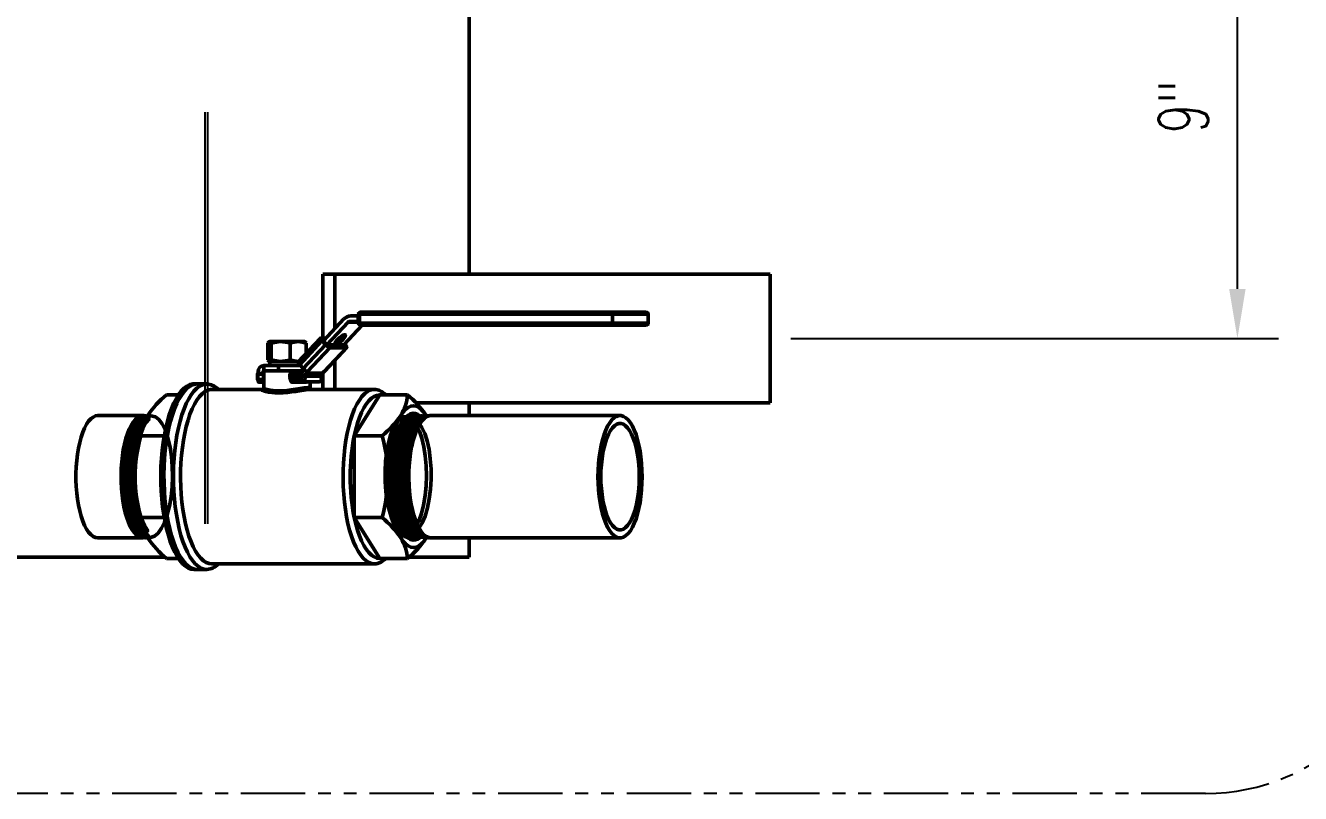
# Model space of a CAD drawing. Header units: inches. Extents: x 0 to 1408, y 0 to 1088.
# Drawn here: x 285.4 to 384.5, y 246.3 to 306 of the extents above; entities that cross this region are included whole.
import ezdxf

# ---------------------------------------------------------------- set-up
doc = ezdxf.new("R2010")
doc.units = ezdxf.units.IN
doc.header["$LTSCALE"] = 32
doc.header["$MEASUREMENT"] = 0
for name, pattern in [('CENTER2', [1.125, 0.75, -0.125, 0.125, -0.125]), ('HIDDEN', [0.375, 0.25, -0.125]), ('PHANTOM2', [1.25, 0.625, -0.125, 0.125, -0.125, 0.125, -0.125])]:
    doc.linetypes.add(name, pattern=pattern)
for name, color, linetype, lineweight in [('AM_0', 7, 'Continuous', 50), ('AM_3', 6, 'HIDDEN', 25), ('Equipment-AM_0', 7, 'Continuous', 50), ('Equipment-AM_5', 92, 'Continuous', 25), ('Layout-AM_11', 92, 'PHANTOM2', 25)]:
    doc.layers.add(name, color=color, linetype=linetype, lineweight=lineweight)
doc.styles.get("Standard").update_dxf_attribs({"font": 'ROMANS.SHX', "width": 0.7})
doc.dimstyles.new('VALMET_ANSI$0', dxfattribs={"dimscale": 48, "dimtxt": 0.12, "dimasz": 0.12, "dimexe": 0.1, "dimexo": 0.05, "dimgap": 0.06, "dimtad": 1, "dimtoh": 1, "dimdec": 5, "dimzin": 7, "dimdsep": 46, "dimlunit": 4, "dimtxsty": 'Standard', "dimcen": 0, "dimclrd": 256, "dimclre": 256, "dimclrt": 140, "dimadec": 0, "dimazin": 2, "dimtp": 0.1, "dimtm": 0.1, "dimtfac": 0.71, "dimtdec": 5, "dimtofl": 0, "dimtmove": 0, "dimatfit": 3, "dimfxl": 1, "dimfrac": 2, "dimtolj": 1, "dimtzin": 7, "dimlwd": -1, "dimlwe": -1, "dimarcsym": 1})

# ---------------------------------------------------------------- blocks, each defined once
blk = doc.blocks.new('A$Cd7a11768')
at = {"layer": 'AM_3'}
for p, q in [((5.076, 0.644), (5.076, 16.644)), ((5.131, 0.644), (5.131, 16.644))]:
    blk.add_line(p, q, dxfattribs=at)
blk = doc.blocks.new('*D46')
at = {"layer": 'Defpoints', "color": 0, "transparency": 16777216}
for p in [(343.287, 317.715), (379.607, 317.715), (343.287, 281.715)]:
    blk.add_point(p, dxfattribs=at)
at = {"layer": 'Equipment-AM_5', "linetype": 'ByBlock', "transparency": 16777216}
for p, q in [((344.887, 317.715), (382.807, 317.715)), ((379.607, 285.555), (379.607, 313.875)), ((344.887, 281.715), (382.807, 281.715))]:
    blk.add_line(p, q, dxfattribs=at)
at = {"layer": 'Equipment-AM_5', "transparency": 16777216}
for points in [[(378.967, 313.875), (380.247, 313.875), (379.607, 317.715)], [(378.967, 285.555), (380.247, 285.555), (379.607, 281.715)]]:
    blk.add_solid(points, dxfattribs=at)
at = {"layer": 'Equipment-AM_5', "color": 140, "transparency": 16777216, "insert": (375.402, 299.715), "char_height": 3.84, "attachment_point": 5, "rotation": 90}
blk.add_mtext('\\A1;9"', dxfattribs=at)

msp = doc.modelspace()

# ---------------------------------------------------------------- linework, layer by layer
at = {"layer": 'AM_0'}
for p, q in [((319.865094, 312.715164), (319.865094, 286.715164)), ((308.49188, 281.737776), (308.49188, 286.715164)), ((308.49188, 286.715164), (309.424573, 286.715164)), ((309.424573, 282.453492), (309.424573, 286.715164)), ((309.424573, 286.715164), (343.286738, 286.715164)), ((311.252317, 283.586414), (311.252317, 282.906414)), ((311.35461, 283.586414), (311.252317, 283.586414)), ((331.017662, 283.586414), (311.35461, 283.586414)), ((311.35461, 283.586414), (311.35461, 282.906414)), ((311.412317, 283.746414), (331.075369, 283.746414)), ((331.017662, 282.906414), (331.017662, 283.586414)), ((333.793428, 283.586414), (331.017662, 283.586414)), ((331.075369, 283.746414), (333.633428, 283.746414)), ((333.793428, 282.906414), (333.793428, 283.586414)), ((310.140702, 283.221299), (308.545986, 281.511502)), ((308.821926, 281.215649), (310.466252, 282.978635)), ((310.120338, 281.215649), (311.548072, 282.746414)), ((311.252317, 282.978635), (310.466252, 282.978635)), ((310.598155, 283.037214), (311.252317, 283.037214)), ((311.252317, 283.455614), (310.668314, 283.455614)), ((311.35461, 282.906414), (311.252317, 282.906414)), ((311.35461, 282.906414), (331.017662, 282.906414)), ((331.075369, 282.746414), (311.412317, 282.746414)), ((331.017662, 282.906414), (333.793428, 282.906414)), ((333.633428, 282.746414), (331.075369, 282.746414)), ((308.311973, 281.729764), (306.585922, 279.879154)), ((308.334941, 281.737776), (308.75703, 281.737776)), ((304.230697, 281.341015), (304.230697, 280.046813)), ((304.353038, 281.463914), (305.216343, 281.463914)), ((304.475379, 281.341015), (304.475379, 280.046813)), ((305.216343, 281.463914), (306.575929, 281.463914)), ((305.957306, 281.341015), (305.957306, 280.046813)), ((306.575929, 281.463914), (307.088237, 281.463914)), ((308.430571, 281.511502), (306.70452, 279.660893)), ((306.98046, 279.365039), (308.706512, 281.215649)), ((307.194551, 281.341015), (307.194551, 280.531705)), ((309.032971, 280.989375), (307.306919, 279.138765)), ((308.430571, 281.511502), (308.706512, 281.215649)), ((308.545986, 281.511502), (308.821926, 281.215649)), ((308.60533, 279.138765), (310.331382, 280.989375)), ((308.628298, 279.146777), (310.35435, 280.997387)), ((308.821926, 281.215649), (310.120338, 281.215649)), ((309.032971, 280.989375), (310.331382, 280.989375)), ((310.235752, 281.215649), (310.178045, 281.27752)), ((303.912624, 279.602314), (303.912624, 279.183914)), ((305.063419, 279.602314), (303.912624, 279.602314)), ((304.353038, 279.923914), (305.216343, 279.923914)), ((304.374624, 279.923914), (304.374624, 279.602314)), ((305.063419, 279.183914), (305.063419, 279.602314)), ((306.688031, 279.602314), (305.063419, 279.602314)), ((305.216343, 279.923914), (306.575929, 279.923914)), ((306.575929, 279.923914), (306.627669, 279.923914)), ((306.98046, 279.365039), (306.70452, 279.660893)), ((309.424573, 277.749965), (309.424573, 280.000514)), ((303.415786, 278.943914), (303.415786, 278.523914)), ((303.415786, 278.943914), (303.4351, 278.943914)), ((303.898026, 278.943914), (303.4351, 278.943914)), ((303.4351, 278.943914), (303.4351, 278.523914)), ((303.455786, 278.983914), (303.885823, 278.983914)), ((303.458864, 278.983914), (303.458864, 279.102314)), ((303.849103, 278.983914), (303.849103, 279.183914)), ((303.912624, 279.183914), (303.849103, 279.183914)), ((303.898026, 278.523914), (303.898026, 278.943914)), ((303.898026, 278.943914), (303.912624, 278.943914)), ((303.912624, 279.183914), (303.912624, 277.869733)), ((303.912624, 279.183914), (305.063419, 279.183914)), ((305.063419, 279.183914), (306.617873, 279.183914)), ((305.935713, 278.943914), (305.935713, 278.680482)), ((305.935713, 278.943914), (305.961286, 278.943914)), ((305.961286, 278.680482), (305.935713, 278.680482)), ((305.938085, 278.666911), (306.045049, 278.370343)), ((306.632825, 278.943914), (305.961286, 278.943914)), ((305.961286, 278.943914), (305.961286, 278.680482)), ((305.961286, 278.680482), (306.632825, 278.680482)), ((306.637051, 278.652198), (305.965511, 278.652198)), ((305.965511, 278.652198), (306.072475, 278.35563)), ((305.975713, 278.983914), (306.647252, 278.983914)), ((306.125982, 279.023914), (306.855806, 279.023914)), ((306.939927, 279.183914), (306.617873, 279.183914)), ((306.632825, 278.943914), (306.68456, 278.943914)), ((306.632825, 278.680482), (306.632825, 278.943914)), ((306.68456, 278.680482), (306.632825, 278.680482)), ((306.744014, 278.35563), (306.637051, 278.652198)), ((306.647252, 278.983914), (306.841275, 278.983914)), ((306.68456, 278.943914), (306.68456, 278.680482)), ((306.828984, 278.943914), (306.68456, 278.943914)), ((306.68456, 278.680482), (306.791523, 278.383914)), ((306.797826, 278.713668), (306.797946, 278.743914)), ((306.797946, 278.743914), (307.095875, 278.743914)), ((307.040211, 279.305358), (307.015956, 279.279354)), ((307.095875, 278.743914), (307.095875, 278.779942)), ((308.394286, 278.779942), (307.095875, 278.779942)), ((307.183292, 279.006217), (307.306919, 279.138765)), ((307.183292, 279.006217), (308.481703, 279.006217)), ((308.394286, 278.743914), (308.394286, 278.779942)), ((308.481703, 279.006217), (308.60533, 279.138765)), ((308.49188, 277.749965), (308.49188, 279.017127)), ((298.746836, 278.183914), (298.503525, 278.183914)), ((299.484232, 278.175914), (298.746836, 278.175914)), ((303.88696, 277.749965), (299.881511, 277.749965)), ((303.4351, 278.523914), (303.415786, 278.523914)), ((303.4351, 278.523914), (303.898026, 278.523914)), ((303.885823, 278.483914), (303.455786, 278.483914)), ((303.912624, 278.302314), (303.545424, 278.302314)), ((303.912624, 278.523914), (303.898026, 278.523914)), ((306.034704, 278.383914), (306.034704, 278.399023)), ((306.040154, 278.383914), (306.034704, 278.383914)), ((306.072475, 278.35563), (306.744014, 278.35563)), ((306.754215, 278.343914), (306.082676, 278.343914)), ((307.129131, 278.303914), (306.125982, 278.303914)), ((306.941681, 278.343914), (306.754215, 278.343914)), ((306.791523, 278.383914), (306.878796, 278.383914)), ((307.240143, 278.343914), (306.941681, 278.343914)), ((307.222643, 278.315153), (307.129131, 278.303914)), ((307.240143, 278.343914), (308.250018, 278.343914)), ((307.507827, 278.303914), (307.48893, 278.315153)), ((307.512624, 278.303914), (307.507827, 278.303914)), ((307.512624, 277.87051), (307.512624, 278.303914)), ((312.516983, 277.749965), (307.540704, 277.749965)), ((296.340211, 277.316017), (297.26579, 277.316017)), ((312.921724, 277.316017), (310.93804, 274.14059)), ((312.921724, 277.316017), (315.085038, 277.316017)), ((343.286738, 276.715164), (315.727459, 276.715164)), ((319.865094, 276.715164), (319.865094, 275.715164)), ((294.525152, 275.715164), (291.011508, 275.715164)), ((294.600569, 275.71299), (294.554552, 275.714527)), ((315.280566, 275.607938), (315.527954, 275.660274)), ((315.572856, 275.671199), (315.527428, 275.669683)), ((315.897606, 275.682041), (315.851536, 275.680503)), ((316.153093, 275.690098), (316.176319, 275.68591)), ((316.221704, 275.692861), (316.176284, 275.691344)), ((316.297226, 275.659423), (316.501072, 275.686356)), ((316.443245, 275.572548), (316.712183, 275.692994)), ((316.545838, 275.703682), (316.500347, 275.702163)), ((316.58788, 275.635617), (316.71931, 275.682738)), ((316.870477, 275.714519), (316.824715, 275.712992)), ((331.606063, 275.715164), (316.900097, 275.715164)), ((294.591228, 275.143838), (294.553404, 275.049247)), ((293.450741, 274.556041), (293.43781, 274.523715)), ((293.762117, 274.582923), (293.667622, 274.373953)), ((294.356527, 274.14059), (296.165366, 274.14059)), ((310.93804, 274.14059), (310.93804, 267.789737)), ((310.93804, 274.14059), (313.101354, 274.14059)), ((315.437805, 274.544545), (315.403822, 274.459595)), ((315.49629, 273.709715), (315.410158, 273.3119)), ((315.410158, 273.3119), (315.403707, 273.277947)), ((294.356527, 267.789737), (296.165366, 267.789737)), ((310.93804, 267.789737), (313.101354, 267.789737)), ((310.93804, 267.789737), (312.921724, 264.614311)), ((293.453065, 267.588477), (293.482942, 267.513787)), ((294.553404, 266.881081), (294.590891, 266.787331)), ((315.447454, 267.57385), (315.473658, 267.508346)), ((291.011508, 266.215164), (294.525152, 266.215164)), ((294.718294, 266.221268), (294.763838, 266.222788)), ((315.363807, 266.266108), (315.409696, 266.264576)), ((315.688917, 266.270617), (315.469659, 266.299636)), ((315.688201, 266.255278), (315.733798, 266.253756)), ((316.012876, 266.250646), (315.984297, 266.246026)), ((316.012831, 266.24444), (316.058041, 266.242931)), ((316.336841, 266.233623), (316.382424, 266.232102)), ((316.661995, 266.231596), (316.393098, 266.287287)), ((316.535056, 266.202024), (316.568258, 266.256371)), ((316.564647, 266.28635), (316.722585, 266.240731)), ((316.661495, 266.222785), (316.707022, 266.221265)), ((316.900097, 266.215164), (331.606063, 266.215164)), ((319.865094, 266.215164), (319.865094, 264.715164)), ((296.228164, 264.715164), (280.191414, 264.715164)), ((319.865094, 264.715164), (315.191801, 264.715164)), ((296.340211, 264.614311), (297.26579, 264.614311)), ((298.503525, 263.746414), (298.746836, 263.746414)), ((298.746836, 263.754414), (299.484232, 263.754414)), ((299.881511, 264.180362), (312.516983, 264.180362)), ((312.921724, 264.614311), (315.085038, 264.614311))]:
    msp.add_line(p, q, dxfattribs=at)
at = {"layer": 'AM_0', "linetype": 'CENTER2'}
msp.add_line((343.286738, 286.715164), (343.286738, 276.715164), dxfattribs=at)
at = {"layer": 'AM_0', "flags": 128}
for points in [[(311.35461, 283.586414), (311.355719, 283.617628), (311.359003, 283.647643), (311.364335, 283.675305), (311.371512, 283.699551), (311.380257, 283.719449), (311.390233, 283.734235), (311.401059, 283.74334), (311.412317, 283.746414)], [(331.075369, 283.746414), (331.064111, 283.74334), (331.053286, 283.734235), (331.043309, 283.719449), (331.034564, 283.699551), (331.027387, 283.675305), (331.022055, 283.647643), (331.018771, 283.617628), (331.017662, 283.586414)], [(311.35461, 282.906414), (311.355719, 282.875199), (311.359003, 282.845185), (311.364335, 282.817523), (311.371512, 282.793277), (311.380257, 282.773379), (311.390233, 282.758593), (311.401059, 282.749488), (311.412317, 282.746414)], [(331.017662, 282.906414), (331.018771, 282.875199), (331.022055, 282.845185), (331.027387, 282.817523), (331.034564, 282.793277), (331.043309, 282.773379), (331.053286, 282.758593), (331.064111, 282.749488), (331.075369, 282.746414)], [(308.334941, 281.737776), (308.31648, 281.733429), (308.306839, 281.720552), (308.306388, 281.699642), (308.315144, 281.671502), (308.332772, 281.637213), (308.358593, 281.598094), (308.391616, 281.555646), (308.430571, 281.511502)], [(309.471132, 281.215649), (309.42605, 281.236874), (309.425447, 281.29825), (309.469389, 281.393126), (309.553113, 281.51122), (309.667546, 281.639735), (309.800289, 281.764745), (309.936956, 281.872702), (310.062737, 281.951908), (310.164002, 281.99378), (310.229778, 281.99378), (310.252936, 281.951908), (310.230967, 281.872702), (310.166252, 281.764745), (310.065803, 281.639735), (309.940506, 281.51122), (309.803939, 281.393126), (309.6709, 281.29825), (309.555807, 281.236874), (309.471132, 281.215649)], [(304.353038, 281.463914), (304.344338, 281.463245), (304.287428, 281.426705), (304.230697, 281.341015)], [(304.475379, 281.341015), (304.415441, 281.430182), (304.353038, 281.463914)], [(305.216343, 281.463914), (305.014697, 281.454168), (304.475379, 281.341015)], [(305.957306, 281.341015), (305.770067, 281.393124), (305.216343, 281.463914)], [(307.194551, 281.341015), (306.89147, 281.430182), (306.575929, 281.463914)], [(307.07221, 281.463914), (307.08091, 281.463245), (307.13782, 281.426705), (307.194551, 281.341015)], [(310.331382, 280.989375), (310.349843, 280.993722), (310.359484, 281.006599), (310.359935, 281.027509), (310.351179, 281.055649), (310.333551, 281.089938), (310.30773, 281.129057), (310.274707, 281.171505), (310.235752, 281.215649)], [(304.230697, 280.046813), (304.290636, 279.957646), (304.353038, 279.923914)], [(304.353038, 279.923914), (304.361738, 279.924583), (304.418648, 279.961123), (304.475379, 280.046813)], [(304.475379, 280.046813), (305.014697, 279.93366), (305.216343, 279.923914)], [(305.216343, 279.923914), (305.770067, 279.994703), (305.957306, 280.046813)], [(305.957306, 280.046813), (306.260387, 279.957646), (306.575929, 279.923914)], [(306.575929, 279.923914), (306.619919, 279.924583), (306.629418, 279.925789)], [(306.70452, 279.660893), (306.665565, 279.705036), (306.632542, 279.747484), (306.60672, 279.786604), (306.589093, 279.820893), (306.580336, 279.849033), (306.580787, 279.869943), (306.585922, 279.879154)], [(303.455786, 278.983914), (303.45175, 278.983145), (303.44787, 278.980869), (303.444293, 278.977173), (303.441159, 278.972198), (303.438586, 278.966137), (303.436674, 278.959221), (303.435497, 278.951718), (303.4351, 278.943914)], [(305.961286, 278.943914), (305.961563, 278.951718), (305.962384, 278.959221), (305.963717, 278.966137), (305.965511, 278.972198), (305.967698, 278.977173), (305.970192, 278.980869), (305.972898, 278.983145), (305.975713, 278.983914)], [(306.632825, 278.943914), (306.633102, 278.951718), (306.633923, 278.959221), (306.635257, 278.966137), (306.637051, 278.972198), (306.639237, 278.977173), (306.641731, 278.980869), (306.644438, 278.983145), (306.647252, 278.983914)], [(306.941681, 278.343914), (306.914875, 278.350879), (306.889003, 278.371532), (306.864966, 278.405153), (306.8436, 278.450573), (306.82565, 278.506208), (306.811741, 278.570121), (306.802357, 278.640087), (306.797826, 278.713668)], [(307.095875, 278.743914), (307.098647, 278.665878), (307.106856, 278.590841), (307.120188, 278.521686), (307.13813, 278.461071), (307.159992, 278.411326), (307.184934, 278.374362), (307.211997, 278.3516), (307.240143, 278.343914)], [(308.250018, 278.343914), (308.278163, 278.3516), (308.305227, 278.374362), (308.330169, 278.411326), (308.352031, 278.461071), (308.369972, 278.521686), (308.383304, 278.590841), (308.391514, 278.665878), (308.394286, 278.743914)], [(308.628298, 279.146777), (308.623791, 279.143113), (308.60533, 279.138765)], [(298.503525, 263.746414), (298.27342, 263.774662), (298.045115, 263.859186), (297.820399, 263.999323), (297.601029, 264.193978), (297.388722, 264.441627), (297.18514, 264.740331), (296.991876, 265.087752), (296.810442, 265.481173), (296.64226, 265.917513), (296.488644, 266.393358), (296.350798, 266.904983), (296.229799, 267.448385), (296.126596, 268.01931), (296.041995, 268.613291), (295.976659, 269.225678), (295.931099, 269.851679), (295.905672, 270.486395), (295.900577, 271.124858), (295.915853, 271.762071), (295.951381, 272.393047), (296.006883, 273.012847), (296.081925, 273.616622), (296.175919, 274.199646), (296.28813, 274.757355), (296.417679, 275.285386), (296.563553, 275.779605), (296.72461, 276.236144), (296.899589, 276.651431), (297.087121, 277.022215), (297.285739, 277.345594), (297.493887, 277.619038), (297.709937, 277.840406), (297.932198, 278.007966), (298.15893, 278.120407), (298.38836, 278.176848), (298.503525, 278.183914)], [(298.869377, 263.754414), (298.746836, 263.746414), (298.516731, 263.774662), (298.288427, 263.859186), (298.06371, 263.999323), (297.84434, 264.193978), (297.632033, 264.441627), (297.428451, 264.740331), (297.235187, 265.087752), (297.053754, 265.481173), (296.885571, 265.917513), (296.731956, 266.393358), (296.594109, 266.904983), (296.473111, 267.448385), (296.369907, 268.01931), (296.285306, 268.613291), (296.21997, 269.225678), (296.174411, 269.851679), (296.148983, 270.486395), (296.143888, 271.124858), (296.159164, 271.762071), (296.194693, 272.393047), (296.250195, 273.012847), (296.325237, 273.616622), (296.419231, 274.199646), (296.531442, 274.757355), (296.660991, 275.285386), (296.806865, 275.779605), (296.967921, 276.236144), (297.142901, 276.651431), (297.330433, 277.022215), (297.52905, 277.345594), (297.737198, 277.619038), (297.953248, 277.840406), (298.175509, 278.007966), (298.402242, 278.120407), (298.631671, 278.176848), (298.862001, 278.176848), (298.869377, 278.175914)], [(298.746836, 263.754414), (298.516986, 263.782631), (298.288935, 263.867061), (298.064467, 264.007043), (297.84534, 264.201482), (297.633269, 264.448856), (297.429912, 264.747229), (297.236862, 265.094266), (297.05563, 265.48725), (296.887634, 265.923107), (296.734189, 266.398424), (296.596495, 266.909483), (296.47563, 267.452282), (296.372541, 268.022575), (296.288034, 268.615897), (296.222771, 269.227606), (296.177261, 269.852913), (296.151862, 270.486926), (296.146773, 271.124681), (296.162032, 271.761187), (296.197521, 272.391464), (296.252962, 273.010578), (296.32792, 273.613684), (296.42181, 274.196061), (296.533897, 274.753153), (296.663302, 275.280598), (296.809015, 275.774269), (296.969893, 276.230303), (297.144678, 276.645129), (297.332002, 277.015502), (297.5304, 277.338523), (297.738317, 277.611664), (297.954128, 277.832787), (298.176142, 278.000161), (298.402624, 278.112478), (298.631799, 278.168856), (298.746836, 278.175914)], [(299.484232, 263.754414), (299.254382, 263.782631), (299.02633, 263.867061), (298.801863, 264.007043), (298.582736, 264.201482), (298.370664, 264.448856), (298.167308, 264.747229), (297.974258, 265.094266), (297.793026, 265.48725), (297.62503, 265.923107), (297.471584, 266.398424), (297.33389, 266.909483), (297.213026, 267.452282), (297.109937, 268.022575), (297.02543, 268.615897), (296.960166, 269.227606), (296.914657, 269.852913), (296.889258, 270.486926), (296.884168, 271.124681), (296.899428, 271.761187), (296.934917, 272.391464), (296.990357, 273.010578), (297.065316, 273.613684), (297.159206, 274.196061), (297.271292, 274.753153), (297.400698, 275.280598), (297.54641, 275.774269), (297.707288, 276.230303), (297.882074, 276.645129), (298.069398, 277.015502), (298.267795, 277.338523), (298.475713, 277.611664), (298.691523, 277.832787), (298.913538, 278.000161), (299.140019, 278.112478), (299.369194, 278.168856), (299.599269, 278.168856), (299.828444, 278.112478), (300.054926, 278.000161), (300.27694, 277.832787), (300.364841, 277.749965)], [(299.881511, 264.180362), (299.658987, 264.208473), (299.438307, 264.292571), (299.221299, 264.431961), (299.009762, 264.625487), (298.805448, 264.871546), (298.610051, 265.168098), (298.42519, 265.512686), (298.252396, 265.902456), (298.093102, 266.334176), (297.948627, 266.804271), (297.820169, 267.308844), (297.708791, 267.843714), (297.615417, 268.40445), (297.540821, 268.986404), (297.485621, 269.584755), (297.450274, 270.194545), (297.435072, 270.81072), (297.440143, 271.428175), (297.465443, 272.041793), (297.510764, 272.646491), (297.57573, 273.237256), (297.659802, 273.809193), (297.762284, 274.357565), (297.882326, 274.877825), (298.018934, 275.365665), (298.170977, 275.81704), (298.337193, 276.228211), (298.516206, 276.595771), (298.706532, 276.916674), (298.906595, 277.18826), (299.114736, 277.408281), (299.32923, 277.574911), (299.548302, 277.686771), (299.770134, 277.742934), (299.881511, 277.749965)], [(303.4351, 278.523914), (303.435497, 278.51611), (303.436674, 278.508607), (303.438586, 278.501691), (303.441159, 278.49563), (303.444293, 278.490655), (303.44787, 278.486959), (303.45175, 278.484682), (303.455786, 278.483914)], [(303.545424, 278.302314), (303.528537, 278.306925), (303.512299, 278.320583), (303.497334, 278.342761), (303.484217, 278.372608), (303.473452, 278.408977), (303.465453, 278.45047), (303.461465, 278.483914)], [(304.278221, 277.530933), (303.935083, 277.61231), (303.825116, 277.657294), (303.766282, 277.698471), (303.793209, 277.730506)], [(303.793209, 277.730506), (303.804982, 277.744511), (303.886964, 277.749254)], [(303.929036, 277.869513), (303.91865, 277.857256), (304.069567, 277.769064), (304.392713, 277.682903), (304.849848, 277.632556), (305.41506, 277.639344), (305.722202, 277.666163), (306.027911, 277.704697), (306.593559, 277.796871), (307.048809, 277.874584), (307.364606, 277.909536), (307.391473, 277.909965)], [(307.540704, 277.749965), (307.51209, 277.749546), (307.366828, 277.739269), (307.173398, 277.715399), (306.682236, 277.639477), (306.389286, 277.594056), (306.069863, 277.549426), (305.742597, 277.512124), (305.404562, 277.485579), (305.092773, 277.474566), (304.789304, 277.478947), (304.290023, 277.528134), (304.278221, 277.530933)], [(307.391473, 277.909965), (307.508037, 277.886147), (307.496306, 277.871354)], [(307.548628, 277.779195), (307.514435, 277.850839), (307.516118, 277.867186)], [(307.593468, 277.747371), (307.566608, 277.762561), (307.548628, 277.779195)], [(312.516983, 264.180362), (312.294458, 264.208473), (312.073778, 264.292571), (311.85677, 264.431961), (311.645233, 264.625487), (311.44092, 264.871546), (311.245523, 265.168098), (311.060662, 265.512686), (310.887868, 265.902456), (310.728574, 266.334176), (310.584099, 266.804271), (310.45564, 267.308844), (310.344263, 267.843714), (310.250889, 268.40445), (310.176293, 268.986404), (310.121092, 269.584755), (310.085745, 270.194545), (310.070544, 270.81072), (310.075614, 271.428175), (310.100915, 272.041793), (310.146236, 272.646491), (310.211201, 273.237256), (310.295273, 273.809193), (310.397755, 274.357565), (310.517798, 274.877825), (310.654406, 275.365665), (310.806448, 275.81704), (310.972664, 276.228211), (311.151677, 276.595771), (311.342004, 276.916674), (311.542066, 277.18826), (311.750207, 277.408281), (311.964702, 277.574911), (312.183773, 277.686771), (312.405605, 277.742934), (312.62836, 277.742934), (312.850192, 277.686771), (313.069264, 277.574911), (313.283758, 277.408281), (313.378085, 277.316017)], [(310.93804, 274.14059), (311.055888, 274.64902), (311.190633, 275.124088), (311.341056, 275.561492), (311.505793, 275.957272), (311.683353, 276.307841), (311.872128, 276.610027), (312.070408, 276.861092), (312.276398, 277.058763), (312.488232, 277.201249), (312.703992, 277.28726), (312.921724, 277.316017)], [(291.011508, 266.215164), (290.826281, 266.243009), (290.643225, 266.326216), (290.464487, 266.463811), (290.292162, 266.654181), (290.128271, 266.895092), (289.974735, 267.183722), (289.833354, 267.516685), (289.705786, 267.890079), (289.593527, 268.299525), (289.497892, 268.740224), (289.420002, 269.207008), (289.360772, 269.694404), (289.320895, 270.196699), (289.300839, 270.708004), (289.300839, 271.222324), (289.320895, 271.733628), (289.360772, 272.235924), (289.420002, 272.72332), (289.497892, 273.190104), (289.593527, 273.630802), (289.705786, 274.040249), (289.833354, 274.413642), (289.974735, 274.746606), (290.128271, 275.035235), (290.292162, 275.276147), (290.464487, 275.466516), (290.643225, 275.604112), (290.826281, 275.687319), (291.011508, 275.715164), (291.011508, 275.715164)], [(294.525152, 266.215164), (294.384018, 266.23131), (294.200777, 266.301084), (294.021316, 266.425225), (293.847728, 266.602284), (293.682036, 266.830197), (293.526172, 267.106309), (293.381952, 267.4274), (293.251057, 267.789728), (293.135014, 268.189069), (293.035174, 268.620769), (292.952702, 269.079796), (292.888558, 269.560799), (292.843491, 270.058172), (292.818026, 270.566116), (292.812459, 271.078712), (292.826856, 271.589985), (292.861049, 272.093975), (292.914638, 272.584806), (292.987, 273.056759), (293.077291, 273.504332), (293.184459, 273.922308), (293.307254, 274.305815), (293.444245, 274.650383), (293.593835, 274.951994), (293.754281, 275.207135), (293.923712, 275.41283), (294.100154, 275.566683), (294.28155, 275.666899), (294.465785, 275.712311), (294.650712, 275.702389), (294.700761, 275.690143)], [(294.718078, 266.233289), (294.496367, 266.251434), (294.200898, 266.411768), (293.927109, 266.695066), (293.666905, 267.10946), (293.441857, 267.62023), (293.245267, 268.242026), (293.093377, 268.92274), (292.981586, 269.681885), (292.919028, 270.455838), (292.903664, 271.266778), (292.936545, 272.046734), (293.018367, 272.818054), (293.142036, 273.51608), (293.310848, 274.160809), (293.510416, 274.698189), (293.746211, 275.143606), (293.99823, 275.459714), (294.273443, 275.655554), (294.550009, 275.714661), (294.554483, 275.713442)], [(294.761353, 275.679541), (294.735892, 275.692549), (294.452013, 275.699062), (294.179825, 275.572879), (293.911709, 275.310366), (293.670452, 274.933615), (293.449329, 274.431747), (293.267171, 273.846977), (293.118961, 273.162407), (293.017399, 272.435615), (292.959796, 271.64559), (292.951231, 270.858773), (292.991704, 270.052412), (293.078048, 269.294315), (293.213006, 268.562557), (293.385467, 267.918667), (293.600664, 267.344015), (293.840739, 266.886916), (294.112884, 266.534138), (294.394452, 266.315333), (294.693835, 266.224157), (294.861599, 266.249474)], [(294.855374, 266.259804), (294.922985, 266.380988), (294.638605, 266.64119), (294.381318, 267.015159), (294.143502, 267.513626), (293.944853, 268.094823), (293.77943, 268.775414), (293.660861, 269.498363), (293.585503, 270.284392), (293.559435, 271.06762), (293.581664, 271.870493), (293.65009, 272.625713), (293.766428, 273.354915), (293.920689, 273.996973), (294.117048, 274.570275), (294.338805, 275.026756), (294.592069, 275.379483), (294.85537, 275.598875), (295.136004, 275.691205), (295.486045, 275.613599), (295.750684, 275.406477), (296.006101, 275.065499), (296.230615, 274.619287), (296.430435, 274.055012), (296.621802, 273.250793), (296.729158, 272.533969), (296.793269, 271.751291), (296.808511, 270.968454), (296.775074, 270.162939), (296.695512, 269.402266), (296.567288, 268.664642), (296.4009, 268.0119), (296.191325, 267.425345), (295.955881, 266.954152), (295.687568, 266.584833), (295.408629, 266.348357), (295.110817, 266.237966), (294.818851, 266.262927), (294.524114, 266.423972), (294.251068, 266.707619), (293.991641, 267.122012), (293.767336, 267.63243), (293.571478, 268.253512), (293.420247, 268.93321), (293.309062, 269.69101), (293.247004, 270.463399), (293.232051, 271.272514), (293.265218, 272.050535), (293.34721, 272.819754), (293.470918, 273.515692), (293.639641, 274.158282), (293.838997, 274.693654), (294.074451, 275.137137), (294.32603, 275.451544), (294.600692, 275.64587), (294.876917, 275.703761), (294.878866, 275.703221)], [(294.872716, 275.696237), (294.847959, 275.699684), (294.566854, 275.602704), (294.303413, 275.37864), (294.050271, 275.021028), (293.828954, 274.559957), (293.633311, 273.982106), (293.480034, 273.336081), (293.364937, 272.60321), (293.297936, 271.845131), (293.277341, 271.039927), (293.305119, 270.255311), (293.382322, 269.468596), (293.502693, 268.745934), (293.669959, 268.066422), (293.870293, 267.487195), (294.109735, 266.991492), (294.368388, 266.620985), (294.653982, 266.364946), (294.83816, 266.288372)], [(315.085668, 266.287572), (314.899032, 266.296358), (315.192879, 266.417837), (315.467494, 266.663187), (315.730778, 267.03946), (315.961164, 267.515123), (316.165187, 268.103831), (316.326328, 268.756237), (316.449068, 269.491059), (316.523748, 270.246699), (316.552342, 271.044824), (316.533088, 271.818531), (316.465285, 272.589994), (316.355214, 273.294543), (316.199629, 273.95236), (316.012097, 274.508302), (315.787244, 274.978282), (315.544345, 275.322901), (315.276552, 275.552012), (315.006625, 275.646401), (314.727067, 275.608754), (314.461507, 275.442209), (314.202695, 275.14198), (313.97241, 274.733211), (313.764525, 274.204184), (313.596452, 273.599216), (313.463943, 272.900975), (313.378014, 272.167964), (313.336836, 271.379188), (313.343726, 270.600744), (313.399542, 269.810339), (313.499465, 269.074217), (313.647003, 268.371298), (313.829684, 267.760506), (314.053331, 267.224348), (314.29916, 266.80778), (314.574715, 266.498873), (314.856958, 266.323541), (315.154365, 266.276769), (315.16823, 266.280899)], [(313.55953, 270.965164), (313.570397, 271.54007), (313.602879, 272.108678), (313.656619, 272.664757), (313.731029, 273.202215), (313.825294, 273.715164), (313.93838, 274.197983), (314.06905, 274.645382), (314.215871, 275.05246), (314.377234, 275.414757), (314.551372, 275.728304)], [(316.077443, 275.666957), (316.056495, 275.684861), (315.872649, 275.809393), (315.68507, 275.879037), (315.495884, 275.893006), (315.307235, 275.85114), (315.121258, 275.753914), (314.940063, 275.602429), (314.765702, 275.398403), (314.60015, 275.144146), (314.445284, 274.84254), (314.302858, 274.497001), (314.174485, 274.111445), (314.061621, 273.690241), (313.965543, 273.23816), (313.887342, 272.760326), (313.827902, 272.262151), (313.787897, 271.749282), (313.76778, 271.227527), (313.76778, 270.7028), (313.787897, 270.181046), (313.827902, 269.668176), (313.887342, 269.170002), (313.965543, 268.692167), (314.061621, 268.240087), (314.174485, 267.818882), (314.302858, 267.433327), (314.445284, 267.087788), (314.60015, 266.786182), (314.765702, 266.531925), (314.940063, 266.327898), (315.121258, 266.176414), (315.307235, 266.079188), (315.495884, 266.037322), (315.68507, 266.051291), (315.872649, 266.120935), (316.056495, 266.245467), (316.09961, 266.283177)], [(315.69173, 275.646978), (315.513191, 275.666079), (315.24235, 275.563771), (314.974003, 275.326128), (314.731069, 274.97306), (314.506712, 274.494429), (314.320051, 273.930343), (314.165984, 273.264628), (314.057623, 272.553068), (313.99223, 271.775274), (313.975371, 270.996426), (314.007044, 270.194215), (314.084579, 269.435873), (314.210769, 268.699681), (314.374944, 268.047348), (314.582445, 267.460193), (314.815741, 266.987443), (315.082176, 266.615562), (315.359273, 266.375741), (315.655615, 266.261116), (315.886324, 266.277156)], [(316.037613, 275.652088), (315.900432, 275.682128), (315.608283, 275.599115), (315.334775, 275.378527), (315.071274, 275.013488), (314.850289, 274.556853), (314.654523, 273.983644), (314.500955, 273.341909), (314.385152, 272.613239), (314.317301, 271.858708), (314.295529, 271.056688), (314.322036, 270.274401), (314.397768, 269.489433), (314.516636, 268.767581), (314.682355, 268.088168), (314.881173, 267.508149), (315.119213, 267.010916), (315.376553, 266.638159), (315.661094, 266.379209), (315.948923, 266.255793), (316.175325, 266.262275)], [(316.535056, 275.728304), (316.350051, 275.989664), (316.156206, 276.195975), (315.955645, 276.344976), (315.750566, 276.435034), (315.543214, 276.465164), (315.335863, 276.435034), (315.130783, 276.344976), (314.930222, 276.195975), (314.736377, 275.989664), (314.551372, 275.728304)], [(316.352919, 275.666781), (316.256505, 275.692987), (315.982751, 275.63503), (315.708605, 275.440963), (315.457668, 275.12705), (315.222596, 274.684266), (315.02374, 274.149725), (314.855252, 273.508084), (314.731878, 272.813127), (314.649979, 272.04492), (314.616985, 271.267857), (314.631924, 270.459662), (314.694022, 269.688081), (314.805134, 268.931006), (314.956316, 268.251898), (315.152092, 267.631307), (315.376304, 267.12126), (315.635688, 266.707154), (315.908637, 266.423714), (316.203399, 266.262831), (316.495291, 266.238011), (316.598901, 266.276456)], [(314.733728, 275.053297), (314.998253, 275.400371), (315.280566, 275.607938)], [(316.671808, 275.6905), (316.654967, 275.697142), (316.37183, 275.671511), (316.102299, 275.514898), (315.838618, 275.222787), (315.603453, 274.819661), (315.389956, 274.29394), (315.216647, 273.68969), (315.07841, 272.989571), (314.98748, 272.252273), (314.941102, 271.456648), (314.943791, 270.669392), (314.995519, 269.867939), (315.092516, 269.11947), (315.237536, 268.402543), (315.418898, 267.777255), (315.641878, 267.225702), (315.88815, 266.794122), (316.164963, 266.470165), (316.449363, 266.280999), (316.749812, 266.221219), (316.841594, 266.244723)], [(316.568669, 266.300802), (316.466967, 266.322695), (316.186134, 266.514884), (315.913104, 266.840878), (315.670866, 267.27286), (315.451995, 267.823573), (315.274768, 268.446148), (315.133778, 269.159011), (315.04059, 269.901557), (314.992372, 270.695816), (314.992731, 271.474295), (315.041679, 272.260157), (315.134514, 272.986629), (315.274048, 273.675405), (315.447854, 274.267961), (315.661178, 274.782077), (315.895326, 275.174069), (316.157341, 275.455801), (316.308838, 275.555624), (316.436389, 275.600287)], [(315.403707, 273.277947), (315.504197, 273.718941), (315.621522, 274.126725), (315.754267, 274.496379), (315.90083, 274.823447), (316.059445, 275.103984), (316.228198, 275.334606), (316.405054, 275.512533), (316.58788, 275.635617)], [(315.428769, 275.507746), (315.716191, 275.65993), (315.852111, 275.66204)], [(315.58158, 275.352838), (315.861932, 275.594264), (316.153093, 275.690098)], [(315.741139, 275.14481), (316.010931, 275.473011), (316.297226, 275.659423)], [(316.58788, 275.635617), (316.771414, 275.701745), (316.900097, 275.715164)], [(316.870635, 275.706626), (316.818241, 275.710405), (316.58788, 275.635617)], [(333.319245, 270.965164), (333.309202, 271.478729), (333.279191, 271.986273), (333.229565, 272.481846), (333.160904, 272.959637), (333.074015, 273.414045), (332.969915, 273.839741), (332.849825, 274.231736), (332.715153, 274.585434), (332.567478, 274.896687), (332.408532, 275.161846), (332.240177, 275.377803), (332.064388, 275.542026), (331.883225, 275.65259), (331.698813, 275.708198), (331.513313, 275.708198), (331.328901, 275.65259), (331.147738, 275.542026), (330.971949, 275.377803), (330.803594, 275.161846), (330.644648, 274.896687), (330.496973, 274.585434), (330.362301, 274.231736), (330.242211, 273.839741), (330.138111, 273.414045), (330.051221, 272.959637), (329.982561, 272.481846), (329.932935, 271.986273), (329.902924, 271.478729), (329.892881, 270.965164), (329.902924, 270.451599), (329.932935, 269.944054), (329.982561, 269.448482), (330.051221, 268.970691), (330.138111, 268.516283), (330.242211, 268.090586), (330.362301, 267.698591), (330.496973, 267.344894), (330.644648, 267.033641), (330.803594, 266.768482), (330.971949, 266.552524), (331.147738, 266.388301), (331.328901, 266.277738), (331.513313, 266.22213), (331.698813, 266.22213), (331.883225, 266.277738), (332.064388, 266.388301), (332.240177, 266.552524), (332.408532, 266.768482), (332.567478, 267.033641), (332.715153, 267.344894), (332.849825, 267.698591), (332.969915, 268.090586), (333.074015, 268.516283), (333.160904, 268.970691), (333.229565, 269.448482), (333.279191, 269.944054), (333.309202, 270.451599), (333.319245, 270.965164)], [(294.357859, 267.064329), (294.224877, 267.272379), (294.014296, 267.73608), (293.83325, 268.283998), (293.686244, 268.901863), (293.576897, 269.573581), (293.507845, 270.281651), (293.480676, 271.007623), (293.495885, 271.73258), (293.552864, 272.437625), (293.649917, 273.104381), (293.7843, 273.715463), (293.952298, 274.25494), (294.14932, 274.70874), (294.311521, 274.970591)], [(294.751966, 275.47468), (294.579564, 275.310314), (294.331351, 274.930123), (294.116084, 274.449652), (293.927788, 273.855022), (293.782536, 273.196247), (293.676373, 272.454288), (293.618466, 271.691545), (293.607387, 270.885967), (293.644302, 270.105298), (293.730527, 269.326963), (293.859048, 268.616411), (294.033827, 267.953087), (294.240404, 267.392765), (294.485, 266.91923), (294.56069, 266.819112)], [(293.667622, 274.373953), (293.823009, 274.75675), (294.038935, 275.137171), (294.281468, 275.410138), (294.302694, 275.42238)], [(294.671636, 266.610968), (294.887958, 266.747352), (294.631136, 267.166565), (294.409612, 267.680423), (294.216789, 268.303663), (294.068592, 268.984056), (293.960529, 269.741108), (293.901418, 270.511368), (293.889322, 271.316912), (293.925017, 272.090219), (294.009279, 272.853447), (294.13481, 273.542618), (294.304959, 274.177471), (294.505227, 274.704784), (294.741105, 275.139654), (294.992583, 275.445619), (294.78994, 275.544356)], [(314.450001, 274.532888), (313.985043, 274.192139), (313.806133, 273.595268), (313.668081, 272.915817), (313.575746, 272.174767), (313.532083, 271.395675), (313.539016, 270.602901), (313.596361, 269.821383), (313.702868, 269.075821), (313.855237, 268.38942), (314.049196, 267.784139), (314.27874, 267.278556), (314.53711, 266.889142), (314.816345, 266.62753), (315.10804, 266.502647), (315.403271, 266.517725), (315.693036, 266.673034), (315.968562, 266.962996), (316.221375, 267.379187), (316.443946, 267.907917), (316.629386, 268.533116), (316.772352, 269.234686), (316.868398, 269.990915), (316.915037, 270.777806), (316.910822, 271.570713), (316.85643, 272.344734), (316.753598, 273.075363), (316.606081, 273.7399), (316.418582, 274.31704), (316.197472, 274.789119), (315.949831, 275.140694), (315.683849, 275.361341), (315.408103, 275.443406), (315.13158, 275.385012), (314.863283, 275.187251), (314.611874, 274.857028), (314.385659, 274.404049), (314.191895, 273.843139), (314.037154, 273.191409), (313.926379, 272.469759), (313.863588, 271.70057), (313.850797, 270.908209), (313.888964, 270.117535), (313.976923, 269.353341), (314.112455, 268.639864), (314.291358, 267.999228), (314.508511, 267.45202), (314.757197, 267.014936), (314.787442, 266.980284)], [(314.291653, 273.988257), (314.495601, 274.577611), (314.733728, 275.053297)], [(315.565932, 266.747779), (315.51399, 266.79482), (315.259664, 267.162354), (315.037708, 267.62565), (314.841403, 268.198396), (314.687091, 268.831804), (314.569971, 269.544702), (314.49973, 270.276393), (314.473978, 271.048694), (314.494714, 271.795893), (314.562173, 272.540307), (314.674738, 273.239925), (314.834005, 273.890568), (315.025649, 274.43379), (315.255143, 274.886254), (315.319744, 274.97035)], [(314.507361, 273.583433), (314.687326, 274.235174), (314.905822, 274.784005)], [(316.285364, 266.370132), (316.270828, 266.371385), (315.983485, 266.529132), (315.717736, 266.806517), (315.465288, 267.211722), (315.247448, 267.710177), (315.057438, 268.316642), (314.91115, 268.979491), (314.804025, 269.718389), (314.744811, 270.470504), (314.731626, 271.258195), (314.765151, 272.014512), (314.84634, 272.761998), (314.951189, 273.359873), (315.089824, 273.917678), (315.252819, 274.399062), (315.443862, 274.814697), (315.679027, 275.17383), (315.939851, 275.421745), (315.987149, 275.444081)], [(314.905822, 274.784005), (315.155686, 275.212684), (315.428769, 275.507746)], [(315.089101, 274.467849), (315.321142, 274.973395), (315.58158, 275.352838)], [(315.28537, 274.108387), (315.496625, 274.685122), (315.741139, 275.14481)], [(315.49629, 273.709715), (315.684029, 274.351084), (315.909516, 274.885901)], [(315.909516, 274.885901), (316.165367, 275.297363), (316.443245, 275.572548)], [(330.115054, 270.965164), (330.125136, 271.445092), (330.155244, 271.91853), (330.204973, 272.379075), (330.273649, 272.8205), (330.360343, 273.236834), (330.463884, 273.622448), (330.58287, 273.972127), (330.715694, 274.281141), (330.860558, 274.545313), (331.015504, 274.761069), (331.178437, 274.925493), (331.347152, 275.036359), (331.519368, 275.09217), (331.692757, 275.09217), (331.864974, 275.036359), (332.033689, 274.925493), (332.196621, 274.761069), (332.351567, 274.545313), (332.496432, 274.281141), (332.629255, 273.972127), (332.748242, 273.622448), (332.851783, 273.236834), (332.938477, 272.8205), (333.007153, 272.379075), (333.056882, 271.91853), (333.08699, 271.445092), (333.097072, 270.965164), (333.08699, 270.485236), (333.056882, 270.011798), (333.007153, 269.551253), (332.938477, 269.109828), (332.851783, 268.693494), (332.748242, 268.30788), (332.629255, 267.958201), (332.496432, 267.649187), (332.351567, 267.385015), (332.196621, 267.169259), (332.033689, 267.004835), (331.864974, 266.893969), (331.692757, 266.838158), (331.519368, 266.838158), (331.347152, 266.893969), (331.178437, 267.004835), (331.015504, 267.169259), (330.860558, 267.385015), (330.715694, 267.649187), (330.58287, 267.958201), (330.463884, 268.30788), (330.360343, 268.693494), (330.273649, 269.109828), (330.204973, 269.551253), (330.155244, 270.011798), (330.125136, 270.485236), (330.115054, 270.965164)], [(293.445097, 274.520752), (293.360517, 274.316064), (293.179169, 273.696442), (293.042462, 273.019852), (292.946142, 272.26515), (292.898617, 271.497977), (292.89843, 270.694218), (292.945633, 269.92367), (293.041755, 269.161989), (293.178491, 268.475211), (293.360207, 267.841518), (293.460541, 267.591472)], [(294.120222, 266.916625), (294.103856, 266.934526), (293.871123, 267.31513), (293.66339, 267.790913), (293.485857, 268.349486), (293.342937, 268.976301), (293.238142, 269.65503), (293.173991, 270.367989), (293.151943, 271.0966), (293.172361, 271.821875), (293.234499, 272.52491), (293.336527, 273.187379), (293.475572, 273.792011), (293.647797, 274.323042), (293.667622, 274.373953)], [(293.750571, 267.684117), (293.703942, 267.790913), (293.526409, 268.349486), (293.383489, 268.976301), (293.278694, 269.65503), (293.214543, 270.367989), (293.192495, 271.0966), (293.212913, 271.821875), (293.275051, 272.52491), (293.377079, 273.187379), (293.516124, 273.792011), (293.688348, 274.323042), (293.714432, 274.380691)], [(294.075526, 267.690546), (294.054848, 267.73608), (293.873802, 268.283998), (293.726796, 268.901863), (293.617449, 269.573581), (293.548397, 270.281651), (293.521227, 271.007623), (293.536437, 271.73258), (293.593416, 272.437625), (293.690468, 273.104381), (293.824852, 273.715463), (293.99285, 274.25494), (294.040421, 274.364509)], [(293.777871, 274.548248), (293.745542, 274.467431), (293.713183, 274.386538)], [(294.121032, 268.461817), (294.030037, 268.828599), (293.9162, 269.493075), (293.842296, 270.196), (293.81004, 270.919059), (293.820058, 271.643408), (293.871878, 272.350171), (293.963938, 273.020924), (294.093625, 273.638181), (294.257346, 274.185848), (294.340121, 274.38448)], [(294.033943, 269.042503), (293.956752, 269.493075), (293.882848, 270.196), (293.850592, 270.919059), (293.86061, 271.643408), (293.91243, 272.350171), (294.00449, 273.020924), (294.134176, 273.638181), (294.297898, 274.185848), (294.370721, 274.360597)], [(294.102831, 274.535028), (294.070496, 274.454193), (294.038132, 274.373289)], [(314.495348, 274.54249), (314.025595, 274.192139), (313.846685, 273.595268), (313.708633, 272.915817), (313.616298, 272.174767), (313.572635, 271.395675), (313.579568, 270.602901), (313.636913, 269.821383), (313.74342, 269.075821), (313.895788, 268.38942), (314.089747, 267.784139), (314.445447, 267.713125)], [(314.730197, 274.344745), (314.232447, 273.843139), (314.077705, 273.191409), (313.966931, 272.469759), (313.90414, 271.70057), (313.891349, 270.908209), (313.929516, 270.117535), (314.017475, 269.353341), (314.153007, 268.639864), (314.33191, 267.999228), (314.763936, 267.69762)], [(314.011835, 272.545616), (314.128591, 273.303754), (314.291653, 273.988257)], [(314.761354, 274.525328), (314.583892, 274.078431), (314.412933, 273.458042), (314.284437, 272.758967), (314.202508, 272.003531), (314.170266, 271.215252), (314.188761, 270.419021), (314.257969, 269.639901), (314.375752, 268.902246), (314.538943, 268.229533), (314.742484, 267.642539), (314.98046, 267.160227), (315.055889, 267.05692)], [(314.472656, 274.521023), (314.43915, 274.437266), (314.405611, 274.353429)], [(315.059361, 274.383105), (314.899504, 273.932457), (314.748563, 273.327086), (314.633342, 272.636079), (314.563566, 271.916387), (314.537724, 271.148213), (314.558297, 270.394959), (314.626126, 269.635945), (314.736081, 268.933871), (314.89133, 268.269525), (315.079633, 267.697818), (315.100807, 267.65159)], [(314.793135, 274.525865), (314.759605, 274.442046), (314.726045, 274.358155)], [(314.739435, 273.145448), (314.893046, 273.852083), (315.089101, 274.467849)], [(314.989122, 272.67938), (315.114312, 273.432728), (315.28537, 274.108387)], [(315.116661, 274.538361), (315.083119, 274.454506), (315.049545, 274.370575)], [(314.28544, 272.055754), (314.371881, 272.849268), (314.507361, 273.583433)], [(314.57855, 271.550575), (314.633393, 272.370154), (314.739435, 273.145448)], [(314.8917, 271.036046), (314.914033, 271.872025), (314.989122, 272.67938)], [(316.900097, 266.215164), (316.856003, 266.216737), (316.671514, 266.257635), (316.489694, 266.353472), (316.312663, 266.503132), (316.142487, 266.704866), (315.981154, 266.956322), (315.830545, 267.254564), (315.692419, 267.596112), (315.568387, 267.976979), (315.459898, 268.39272), (315.368217, 268.838484), (315.294413, 269.309068), (315.23935, 269.79898), (315.203669, 270.302502), (315.187786, 270.813757), (315.191887, 271.32678), (315.215924, 271.835582), (315.259617, 272.334226), (315.322456, 272.816892), (315.403707, 273.277947)], [(313.931529, 270.905338), (313.945352, 271.737677), (314.011835, 272.545616)], [(314.270091, 270.391558), (314.251051, 271.22784), (314.28544, 272.055754)], [(313.55953, 270.965164), (313.570397, 270.390257), (313.602879, 269.82165), (313.656619, 269.26557), (313.731029, 268.728112), (313.825294, 268.215164), (313.93838, 267.732345), (314.06905, 267.284946), (314.215871, 266.877867), (314.377234, 266.51557), (314.551372, 266.202024)], [(314.063099, 269.272101), (313.971094, 270.074773), (313.931529, 270.905338)], [(314.628865, 269.882222), (314.576925, 270.712479), (314.57855, 271.550575)], [(315.007602, 269.38344), (314.92312, 270.19773), (314.8917, 271.036046)], [(314.465572, 268.798523), (314.342256, 269.573206), (314.270091, 270.391558)], [(314.886442, 268.348603), (314.73303, 269.085914), (314.628865, 269.882222)], [(314.392467, 267.849756), (314.204945, 268.522569), (314.063099, 269.272101)], [(314.849829, 267.475502), (314.636456, 268.091878), (314.465572, 268.798523)], [(315.324707, 267.927828), (315.142783, 268.618788), (315.007602, 269.38344)], [(293.748191, 267.676239), (293.780551, 267.595345), (293.81294, 267.514378)], [(294.074433, 267.686266), (294.106738, 267.605509), (294.13907, 267.524683)], [(312.921724, 264.614311), (312.703992, 264.643068), (312.488232, 264.729079), (312.276398, 264.871565), (312.070408, 265.069236), (311.872128, 265.320301), (311.683353, 265.622486), (311.505793, 265.973056), (311.341056, 266.368835), (311.190633, 266.80624), (311.055888, 267.281308), (310.93804, 267.789737)], [(314.880863, 266.815887), (314.620061, 267.274831), (314.392467, 267.849756)], [(314.441035, 267.700455), (314.474565, 267.616637), (314.508126, 267.532743)], [(314.76207, 267.694188), (314.79555, 267.610492), (314.829058, 267.526724)], [(315.321474, 267.14117), (315.084568, 267.693484), (314.886442, 268.348603)], [(315.805777, 266.850941), (315.547948, 267.332299), (315.324707, 267.927828)], [(314.958652, 266.408451), (314.665746, 266.683086), (314.394814, 267.092333)], [(314.56373, 266.884149), (314.824047, 266.557052), (315.112204, 266.343351), (315.400869, 266.264931), (315.539643, 266.290373)], [(315.377238, 266.587695), (315.099273, 266.968791), (314.849829, 267.475502)], [(315.469659, 266.299636), (315.167154, 266.487297), (314.880863, 266.815887)], [(315.098218, 267.65048), (315.117654, 267.601895), (315.15123, 267.517962)], [(315.881999, 266.41071), (315.590002, 266.709043), (315.321474, 267.14117)], [(316.393098, 266.287287), (316.09038, 266.498908), (315.805777, 266.850941)], [(314.551372, 266.202024), (314.736377, 265.940664), (314.930222, 265.734353), (315.130783, 265.585352), (315.335863, 265.495293), (315.543214, 265.465164), (315.750566, 265.495293), (315.955645, 265.585352), (316.156206, 265.734353), (316.350051, 265.940664), (316.535056, 266.202024)], [(315.019675, 266.321623), (314.817797, 266.475846), (314.704442, 266.604253)], [(314.711603, 266.61166), (314.872089, 266.456146), (314.949339, 266.417184)], [(315.364161, 266.282242), (315.264612, 266.277083), (314.958652, 266.408451)], [(315.589899, 266.283722), (315.455654, 266.230898), (315.324581, 266.239183)], [(315.984297, 266.246026), (315.675273, 266.344215), (315.377238, 266.587695)], [(316.337435, 266.252204), (316.188575, 266.25557), (315.881999, 266.41071)]]:
    msp.add_lwpolyline(points, dxfattribs=at)
at = {"layer": 'AM_0'}
for centre, radius, start, end in [((311.412317, 283.586414), 0.16, 90, 180), ((333.633428, 283.586414), 0.16, 0, 90), ((310.673135, 282.733584), 0.722046, 90.38258154, 137.5098789), ((310.599361, 282.856706), 0.180512, 90.38258154, 137.5098789), ((311.412317, 282.906414), 0.16, 180, 270), ((333.633428, 282.906414), 0.16, 270, 0), ((306.592903, 279.760083), 1.703915, 90.57078389, 111.90207432), ((309.247636, 281.647722), 0.692461, 218.60642969, 251.9405894), ((303.943435, 279.118278), 0.484834, 93.64350666, 181.88688383), ((306.687906, 279.777706), 0.175392, 270.04090821, 290.36194297), ((303.455786, 278.943914), 0.04, 90, 180), ((303.889018, 279.015594), 0.031178, 263.836257, 319.21221377), ((303.846602, 278.950087), 0.051793, 353.15453322, 40.77663787), ((305.975713, 278.943914), 0.04, 90, 180), ((305.975713, 278.680482), 0.04, 180, 199.83284384), ((305.962209, 278.678961), 0.026966, 206.54237731, 277.03362032), ((306.047997, 278.678979), 0.086724, 179.00657756, 197.98707033), ((306.120391, 278.937969), 0.086127, 86.27853804, 147.76053669), ((306.176417, 279.014441), 0.051317, 169.36273134, 216.50393429), ((306.615702, 279.895195), 0.711284, 270.17488491, 305.50350798), ((306.719537, 278.678979), 0.086724, 179.00657756, 197.98707033), ((306.638573, 278.703684), 0.051508, 268.3066654, 333.22783736), ((306.645857, 278.945215), 0.038724, 358.07495711, 87.93598116), ((307.625523, 278.719059), 0.82795, 137.41175377, 178.27976309), ((307.521584, 279.797112), 0.692461, 218.60642969, 251.9405894), ((307.427775, 278.781741), 0.331905, 137.44297663, 180.31050787), ((308.726186, 278.781741), 0.331905, 137.44297663, 180.31050787), ((303.455786, 278.523914), 0.04, 180, 270), ((303.787933, 277.863868), 0.123465, 296.53414006, 5.12751817), ((304.116868, 278.480118), 0.265191, 179.17985029, 219.63025346), ((303.850652, 278.516505), 0.04795, 317.18033438, 8.88849453), ((303.8875, 278.450027), 0.033844, 42.06870269, 92.45929708), ((306.119728, 278.388851), 0.085167, 183.32321052, 274.2107321), ((306.082676, 278.383914), 0.04, 199.83284384, 270), ((306.069173, 278.382393), 0.026966, 206.5423773, 277.03362033), ((306.086845, 278.357843), 0.01454, 188.75643544, 253.33795757), ((306.176417, 278.313387), 0.051317, 143.49606571, 190.63726866), ((306.745536, 278.407116), 0.051508, 268.30666539, 333.22783736), ((306.758384, 278.357843), 0.01454, 188.75643544, 253.33795757), ((306.752821, 278.382613), 0.038724, 272.06401884, 1.9250429), ((307.165447, 278.307721), 0.036515, 97.61348534, 185.98467971), ((307.262775, 278.318915), 0.040308, 141.66933405, 185.35577288), ((321.025842, 197.800094), 81.689675, 99.60788512, 99.72800515), ((307.339507, 277.988332), 0.359359, 65.43006538, 81.68554508), ((307.529545, 278.31428), 0.040624, 133.15913771, 178.76948466), ((307.547774, 278.303967), 0.039947, 90.07655036, 180.07634635), ((307.552624, 278.303914), 0.04, 90, 180), ((300.512285, 272.049777), 6.718593, 128.38732852, 146.80333853), ((311.58455, 277.609063), 3.512733, 327.62813914, 355.21459606), ((310.473763, 271.648666), 7.306348, 33.94307158, 50.86626137), ((297.833303, 273.855514), 3.488444, 147.53018365, 175.31255154), ((308.490079, 279.807941), 7.306348, 309.13373863, 326.05692842), ((305.417926, 271.21209), 11.522223, 160.54768065, 181.22796795), ((305.869468, 270.858641), 11.971592, 164.08894465, 179.49017604), ((326.998283, 270.965164), 16.371156, 168.81574868, 191.18425132), ((301.588412, 270.858641), 11.971592, 0.50982396, 15.91105535), ((323.876679, 271.686911), 8.621059, 166.42987555, 169.36496586), ((305.417926, 270.718238), 11.522223, 178.77203205, 199.45231935), ((306.208383, 271.120588), 12.311014, 180.72336884, 195.69751047), ((301.249497, 271.120588), 12.311014, 344.30248953, 359.27663116), ((297.857014, 268.082784), 3.512733, 184.78540394, 212.37186086), ((308.92928, 262.523498), 6.718593, 33.19666147, 51.61267148), ((300.951486, 270.281662), 7.306348, 213.94307158, 230.86626137), ((311.608261, 264.329235), 3.488444, 4.68744846, 32.46981635), ((315.368384, 266.880703), 0.658914, 238.04745425, 288.97661489), ((310.912964, 269.880551), 6.718593, 308.38732852, 326.80333853), ((299.412348, 265.026292), 1.273908, 273.2348084, 318.39105753), ((312.442002, 265.400485), 1.222424, 273.5166023, 319.97461228)]:
    msp.add_arc(centre, radius, start, end, dxfattribs=at)
at = {"layer": 'Layout-AM_11', "ltscale": 0.25}
msp.add_lwpolyline([(170.265677, 785.927135), (368.645338, 785.927135, -0.375040604), (393.126435, 764.522148), (393.126435, 262.344537, -0.414213562), (377.126435, 246.344537), (161.16984, 246.344537, -0.414213562), (145.16984, 262.344537), (145.16984, 764.522148, -0.385365671)], format="xyb", close=True, dxfattribs=at)

# ---------------------------------------------------------------- block references
at = {"layer": 'Equipment-AM_0', "xscale": -4, "yscale": 4, "zscale": 4}
msp.add_blockref('A$Cd7a11768', (319.865094, 264.715164), dxfattribs=at)

# ---------------------------------------------------------------- dimensions: what is measured, and where the dimension line sits
at = {"layer": 'Equipment-AM_5'}
dim = msp.add_linear_dim(base=(379.607241, 317.715164), p1=(343.286738, 281.715164), p2=(343.286738, 317.715164), angle=90, dimstyle='VALMET_ANSI$0', override={"dimscale": 32, "dimdec": 4, "dimlfac": 0.25}, dxfattribs=at)
dim.commit()
dim.dimension.update_dxf_attribs({"geometry": '*D46', "text_midpoint": (375.401527, 299.715164)})

doc.saveas('drawing.dxf')
